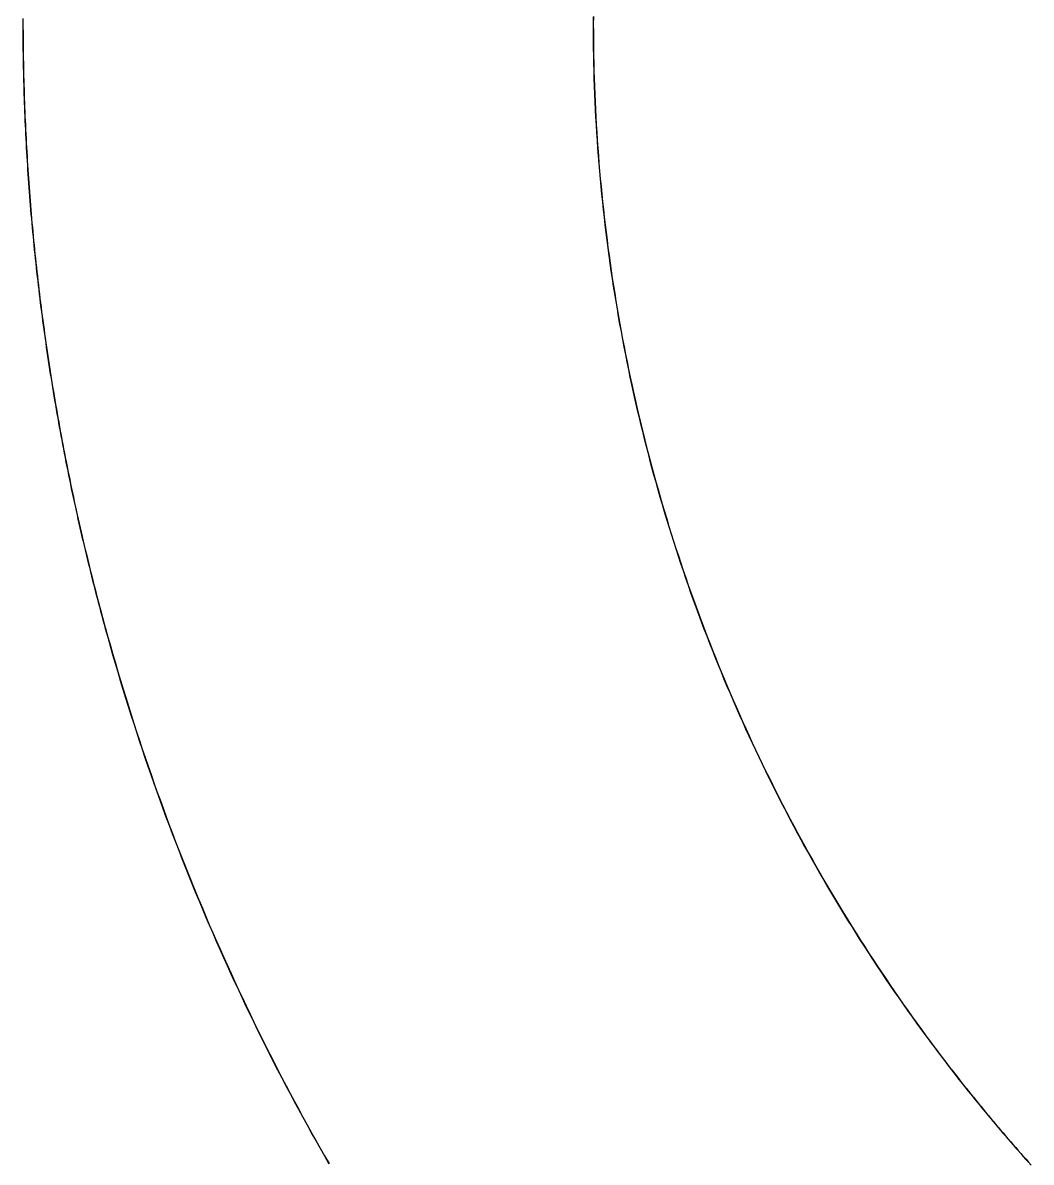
# Model space of a CAD drawing. Extents: x 141.9 to 179.5, y -126.9 to -94.3.
# Drawn here: x 169.048 to 171.348, y -102.072 to -99.472 of the extents above; entities that cross this region are included whole.
import ezdxf

# ---------------------------------------------------------------- set-up
doc = ezdxf.new("R2010")
doc.units = 0
doc.layers.add('BLACK', color=7, linetype='CONTINUOUS')

msp = doc.modelspace()

# ---------------------------------------------------------------- linework, layer by layer
at = {"layer": 'BLACK', "linetype": 'CONTINUOUS'}
for p, q in [((170.348641, -99.458027), (170.348599, -99.475702)), ((170.349087, -99.457906), (170.349044, -99.475581)), ((169.047552, -99.461824), (169.047546, -99.471986)), ((169.047546, -99.471986), (169.047561, -99.482146)), ((169.047561, -99.482146), (169.047596, -99.492309)), ((169.047993, -99.471864), (169.048008, -99.482024)), ((169.048008, -99.482024), (169.048043, -99.492186)), ((170.348599, -99.475702), (170.348636, -99.493373)), ((170.349044, -99.475581), (170.349082, -99.493252)), ((169.047596, -99.492309), (169.04765, -99.502469)), ((169.04765, -99.502469), (169.047725, -99.512632)), ((169.048043, -99.492186), (169.048097, -99.502347)), ((169.048097, -99.502347), (169.048172, -99.512509)), ((170.348636, -99.493373), (170.348754, -99.511039)), ((170.348754, -99.511039), (170.348951, -99.528701)), ((170.349082, -99.493252), (170.349199, -99.510918)), ((170.349199, -99.510918), (170.349397, -99.52858)), ((169.047725, -99.512632), (169.04782, -99.522792)), ((169.04782, -99.522792), (169.047935, -99.532955)), ((169.047935, -99.532955), (169.048069, -99.543115)), ((169.048172, -99.512509), (169.048267, -99.52267)), ((169.048267, -99.52267), (169.048382, -99.532832)), ((169.048382, -99.532832), (169.048516, -99.542992)), ((170.348951, -99.528701), (170.349228, -99.546358)), ((170.349397, -99.52858), (170.349674, -99.546237)), ((169.048069, -99.543115), (169.048224, -99.553277)), ((169.048224, -99.553277), (169.048399, -99.563437)), ((169.048399, -99.563437), (169.048594, -99.5736)), ((169.048516, -99.542992), (169.048671, -99.553155)), ((169.048671, -99.553155), (169.048846, -99.563315)), ((169.048846, -99.563315), (169.049041, -99.573478)), ((170.349228, -99.546358), (170.349585, -99.56401)), ((170.349674, -99.546237), (170.350031, -99.563889)), ((169.048594, -99.5736), (169.048809, -99.58376)), ((169.048809, -99.58376), (169.049043, -99.593922)), ((169.049041, -99.573478), (169.049256, -99.583637)), ((169.049256, -99.583637), (169.04949, -99.593799)), ((170.349585, -99.56401), (170.350022, -99.581658)), ((170.350022, -99.581658), (170.350539, -99.599299)), ((170.350031, -99.563889), (170.350468, -99.581536)), ((170.350468, -99.581536), (170.350985, -99.599178)), ((169.049043, -99.593922), (169.049298, -99.604081)), ((169.049298, -99.604081), (169.049573, -99.614243)), ((169.04949, -99.593799), (169.049745, -99.603959)), ((169.049573, -99.614243), (169.049868, -99.624402)), ((169.049745, -99.603959), (169.05002, -99.614121)), ((169.05002, -99.614121), (169.050315, -99.62428)), ((170.350539, -99.599299), (170.351136, -99.616935)), ((170.350985, -99.599178), (170.351581, -99.616814)), ((169.049868, -99.624402), (169.050183, -99.634563)), ((169.050183, -99.634563), (169.050518, -99.644722)), ((169.050315, -99.62428), (169.05063, -99.634441)), ((169.05063, -99.634441), (169.050965, -99.644599)), ((170.351136, -99.616935), (170.351812, -99.634565)), ((170.351581, -99.616814), (170.352258, -99.634444)), ((170.351812, -99.634565), (170.352568, -99.652189)), ((170.352258, -99.634444), (170.353014, -99.652068)), ((169.050518, -99.644722), (169.050873, -99.654882)), ((169.050873, -99.654882), (169.051247, -99.66504)), ((169.050965, -99.644599), (169.05132, -99.65476)), ((169.051247, -99.66504), (169.051642, -99.6752)), ((169.05132, -99.65476), (169.051694, -99.664917)), ((169.051694, -99.664917), (169.052089, -99.675077)), ((170.352568, -99.652189), (170.353404, -99.669806)), ((170.353014, -99.652068), (170.35385, -99.669685)), ((169.051642, -99.6752), (169.052057, -99.685356)), ((169.052057, -99.685356), (169.052492, -99.695515)), ((169.052089, -99.675077), (169.052504, -99.685234)), ((169.052504, -99.685234), (169.052939, -99.695393)), ((170.353404, -99.669806), (170.35432, -99.687417)), ((170.35385, -99.669685), (170.354766, -99.687296)), ((170.35432, -99.687417), (170.355315, -99.705021)), ((170.354766, -99.687296), (170.355761, -99.7049)), ((169.052492, -99.695515), (169.052947, -99.705671)), ((169.052939, -99.695393), (169.053394, -99.705549)), ((169.052947, -99.705671), (169.053422, -99.715829)), ((169.053394, -99.705549), (169.053869, -99.715707)), ((169.053422, -99.715829), (169.053917, -99.725984)), ((169.053869, -99.715707), (169.054364, -99.725862)), ((170.355315, -99.705021), (170.35639, -99.722618)), ((170.355761, -99.7049), (170.356836, -99.722497)), ((169.053917, -99.725984), (169.054432, -99.736141)), ((169.054364, -99.725862), (169.054879, -99.736019)), ((169.054432, -99.736141), (169.054967, -99.746295)), ((169.054879, -99.736019), (169.055414, -99.746172)), ((170.35639, -99.722618), (170.357545, -99.740208)), ((170.356836, -99.722497), (170.357991, -99.740087)), ((170.357545, -99.740208), (170.358779, -99.75779)), ((170.357991, -99.740087), (170.359225, -99.757669)), ((169.054967, -99.746295), (169.055522, -99.75645)), ((169.055414, -99.746172), (169.055969, -99.756328)), ((169.055522, -99.75645), (169.056097, -99.766603)), ((169.055969, -99.756328), (169.056544, -99.766481)), ((169.056097, -99.766603), (169.056692, -99.776757)), ((169.056544, -99.766481), (169.057139, -99.776635)), ((170.358779, -99.75779), (170.360093, -99.775364)), ((170.359225, -99.757669), (170.360539, -99.775243)), ((169.056692, -99.776757), (169.057307, -99.786908)), ((169.057139, -99.776635), (169.057754, -99.786786)), ((169.057307, -99.786908), (169.057942, -99.797061)), ((169.057754, -99.786786), (169.058389, -99.796939)), ((169.057942, -99.797061), (169.058596, -99.807211)), ((169.058389, -99.796939), (169.059043, -99.807089)), ((170.360093, -99.775364), (170.361487, -99.79293)), ((170.360539, -99.775243), (170.361932, -99.792809)), ((170.361487, -99.79293), (170.36296, -99.810488)), ((170.361932, -99.792809), (170.363405, -99.810367)), ((169.058596, -99.807211), (169.059271, -99.817362)), ((169.059043, -99.807089), (169.059718, -99.81724)), ((169.059271, -99.817362), (169.059966, -99.827511)), ((169.059718, -99.81724), (169.060413, -99.827388)), ((170.36296, -99.810488), (170.364512, -99.828037)), ((170.363405, -99.810367), (170.364958, -99.827916)), ((169.059966, -99.827511), (169.060681, -99.83766)), ((169.060413, -99.827388), (169.061128, -99.837538)), ((169.060681, -99.83766), (169.061416, -99.847807)), ((169.061128, -99.837538), (169.061863, -99.847684)), ((169.061416, -99.847807), (169.062171, -99.857955)), ((169.061863, -99.847684), (169.062618, -99.857832)), ((170.364512, -99.828037), (170.366144, -99.845577)), ((170.364958, -99.827916), (170.36659, -99.845456)), ((170.366144, -99.845577), (170.367856, -99.863108)), ((170.36659, -99.845456), (170.368301, -99.862987)), ((169.062171, -99.857955), (169.062946, -99.868099)), ((169.062618, -99.857832), (169.063393, -99.867977)), ((169.062946, -99.868099), (169.063741, -99.878246)), ((169.063393, -99.867977), (169.064188, -99.878123)), ((170.367856, -99.863108), (170.369647, -99.88063)), ((170.368301, -99.862987), (170.370092, -99.880509)), ((169.063741, -99.878246), (169.064556, -99.888388)), ((169.064188, -99.878123), (169.065003, -99.888266)), ((169.064556, -99.888388), (169.065391, -99.898533)), ((169.065003, -99.888266), (169.065838, -99.89841)), ((169.065391, -99.898533), (169.066246, -99.908673)), ((169.065838, -99.89841), (169.066693, -99.908551)), ((170.369647, -99.88063), (170.371517, -99.898142)), ((170.370092, -99.880509), (170.371963, -99.898021)), ((170.371517, -99.898142), (170.373467, -99.915645)), ((170.371963, -99.898021), (170.373912, -99.915523)), ((169.066246, -99.908673), (169.067121, -99.918816)), ((169.066693, -99.908551), (169.067568, -99.918693)), ((169.067121, -99.918816), (169.068016, -99.928954)), ((169.067568, -99.918693), (169.068463, -99.928832)), ((170.373467, -99.915645), (170.375496, -99.933137)), ((170.373912, -99.915523), (170.375941, -99.933015)), ((169.068016, -99.928954), (169.068931, -99.939094)), ((169.068463, -99.928832), (169.069378, -99.938972)), ((169.068931, -99.939094), (169.069866, -99.949231)), ((169.069378, -99.938972), (169.070313, -99.949108)), ((169.069866, -99.949231), (169.070821, -99.959369)), ((169.070313, -99.949108), (169.071268, -99.959246)), ((170.375496, -99.933137), (170.377604, -99.950618)), ((170.375941, -99.933015), (170.378049, -99.950497)), ((170.377604, -99.950618), (170.379791, -99.968089)), ((170.378049, -99.950497), (170.380237, -99.967968)), ((169.070821, -99.959369), (169.071796, -99.969503)), ((169.071268, -99.959246), (169.072243, -99.96938)), ((169.071796, -99.969503), (169.072791, -99.979638)), ((169.072243, -99.96938), (169.073238, -99.979516)), ((169.072791, -99.979638), (169.073805, -99.98977)), ((169.073238, -99.979516), (169.074252, -99.989647)), ((170.379791, -99.968089), (170.382058, -99.985549)), ((170.380237, -99.967968), (170.382504, -99.985428)), ((169.073805, -99.98977), (169.07484, -99.999903)), ((169.074252, -99.989647), (169.075287, -99.99978)), ((169.07484, -99.999903), (169.075895, -100.010032)), ((169.075287, -99.99978), (169.076342, -100.00991)), ((170.382058, -99.985549), (170.384404, -100.002998)), ((170.382504, -99.985428), (170.384849, -100.002876)), ((170.384404, -100.002998), (170.386829, -100.020435)), ((170.384849, -100.002876), (170.387274, -100.020314)), ((169.075895, -100.010032), (169.07697, -100.020163)), ((169.076342, -100.00991), (169.077417, -100.02004)), ((169.07697, -100.020163), (169.078065, -100.030289)), ((169.077417, -100.02004), (169.078512, -100.030167)), ((169.078065, -100.030289), (169.07918, -100.040417)), ((169.078512, -100.030167), (169.079627, -100.040295)), ((170.386829, -100.020435), (170.389333, -100.037861)), ((170.387274, -100.020314), (170.389778, -100.037739)), ((169.07918, -100.040417), (169.080314, -100.050541)), ((169.079627, -100.040295), (169.080761, -100.050419)), ((169.080314, -100.050541), (169.081469, -100.060666)), ((169.080761, -100.050419), (169.081916, -100.060544)), ((170.389333, -100.037861), (170.391916, -100.055274)), ((170.389778, -100.037739), (170.392362, -100.055152)), ((170.391916, -100.055274), (170.394578, -100.072675)), ((170.392362, -100.055152), (170.395024, -100.072554)), ((169.081469, -100.060666), (169.082644, -100.070787)), ((169.081916, -100.060544), (169.083091, -100.070665)), ((169.082644, -100.070787), (169.083839, -100.080909)), ((169.083091, -100.070665), (169.084286, -100.080787)), ((169.083839, -100.080909), (169.085053, -100.091028)), ((169.084286, -100.080787), (169.0855, -100.090905)), ((170.394578, -100.072675), (170.397319, -100.090064)), ((170.395024, -100.072554), (170.397765, -100.089942)), ((169.085053, -100.091028), (169.086288, -100.101147)), ((169.0855, -100.090905), (169.086735, -100.101024)), ((169.086288, -100.101147), (169.087542, -100.111262)), ((169.086735, -100.101024), (169.087989, -100.11114)), ((170.397319, -100.090064), (170.400139, -100.107439)), ((170.397765, -100.089942), (170.400585, -100.107318)), ((170.400139, -100.107439), (170.403038, -100.124802)), ((170.400585, -100.107318), (170.403484, -100.12468)), ((169.087542, -100.111262), (169.088817, -100.121378)), ((169.087989, -100.11114), (169.089264, -100.121256)), ((169.088817, -100.121378), (169.090112, -100.13149)), ((169.089264, -100.121256), (169.090559, -100.131368)), ((169.090112, -100.13149), (169.091426, -100.141603)), ((169.090559, -100.131368), (169.091873, -100.141481)), ((170.403038, -100.124802), (170.406016, -100.142151)), ((170.403484, -100.12468), (170.406461, -100.142029)), ((169.091426, -100.141603), (169.092761, -100.151712)), ((169.091873, -100.141481), (169.093208, -100.15159)), ((169.092761, -100.151712), (169.094115, -100.161822)), ((169.093208, -100.15159), (169.094562, -100.1617)), ((169.094115, -100.161822), (169.09549, -100.171928)), ((169.094562, -100.1617), (169.095937, -100.171805)), ((170.406016, -100.142151), (170.409072, -100.159486)), ((170.406461, -100.142029), (170.409518, -100.159364)), ((170.409072, -100.159486), (170.412207, -100.176807)), ((170.409518, -100.159364), (170.412653, -100.176685)), ((169.09549, -100.171928), (169.096884, -100.182034)), ((169.095937, -100.171805), (169.097331, -100.181912)), ((169.096884, -100.182034), (169.098299, -100.192136)), ((169.097331, -100.181912), (169.098746, -100.192014)), ((170.412207, -100.176807), (170.415421, -100.194114)), ((170.412653, -100.176685), (170.415867, -100.193992)), ((169.098299, -100.192136), (169.099733, -100.202239)), ((169.098746, -100.192014), (169.10018, -100.202117)), ((169.099733, -100.202239), (169.101187, -100.212338)), ((169.10018, -100.202117), (169.101634, -100.212216)), ((169.101187, -100.212338), (169.102662, -100.222438)), ((169.101634, -100.212216), (169.103109, -100.222315)), ((170.415421, -100.194114), (170.418714, -100.211406)), ((170.415867, -100.193992), (170.419159, -100.211285)), ((170.418714, -100.211406), (170.422085, -100.228684)), ((170.419159, -100.211285), (170.42253, -100.228562)), ((169.102662, -100.222438), (169.104156, -100.232533)), ((169.103109, -100.222315), (169.104603, -100.232411)), ((169.104156, -100.232533), (169.10567, -100.242629)), ((169.104603, -100.232411), (169.106117, -100.242506)), ((170.422085, -100.228684), (170.425534, -100.245946)), ((170.42253, -100.228562), (170.42598, -100.245824)), ((169.10567, -100.242629), (169.107204, -100.25272)), ((169.106117, -100.242506), (169.107651, -100.252598)), ((169.107204, -100.25272), (169.108758, -100.262813)), ((169.107651, -100.252598), (169.109205, -100.26269)), ((169.108758, -100.262813), (169.110332, -100.2729)), ((169.109205, -100.26269), (169.110779, -100.272778)), ((170.425534, -100.245946), (170.429062, -100.263193)), ((170.42598, -100.245824), (170.429508, -100.263071)), ((170.429062, -100.263193), (170.432669, -100.280424)), ((170.429508, -100.263071), (170.433114, -100.280302)), ((169.110332, -100.2729), (169.111927, -100.282989)), ((169.110779, -100.272778), (169.112374, -100.282866)), ((169.111927, -100.282989), (169.11354, -100.293073)), ((169.112374, -100.282866), (169.113987, -100.29295)), ((170.432669, -100.280424), (170.436353, -100.297639)), ((170.433114, -100.280302), (170.436799, -100.297517)), ((169.11354, -100.293073), (169.115174, -100.303157)), ((169.113987, -100.29295), (169.115621, -100.303035)), ((169.115174, -100.303157), (169.116828, -100.313237)), ((169.115621, -100.303035), (169.117275, -100.313115)), ((169.116828, -100.313237), (169.118502, -100.323318)), ((169.117275, -100.313115), (169.118949, -100.323195)), ((170.436353, -100.297639), (170.440116, -100.314837)), ((170.436799, -100.297517), (170.440562, -100.314715)), ((170.440116, -100.314837), (170.443958, -100.332019)), ((170.440562, -100.314715), (170.444403, -100.331897)), ((169.118502, -100.323318), (169.120196, -100.333394)), ((169.118949, -100.323195), (169.120643, -100.333271)), ((169.120196, -100.333394), (169.12191, -100.34347)), ((169.120643, -100.333271), (169.122357, -100.343348)), ((169.12191, -100.34347), (169.123643, -100.353542)), ((169.122357, -100.343348), (169.12409, -100.353419)), ((170.443958, -100.332019), (170.447877, -100.349184)), ((170.444403, -100.331897), (170.448322, -100.349062)), ((169.123643, -100.353542), (169.125397, -100.363614)), ((169.12409, -100.353419), (169.125844, -100.363492)), ((169.125397, -100.363614), (169.12717, -100.373682)), ((169.125844, -100.363492), (169.127617, -100.373559)), ((170.447877, -100.349184), (170.451874, -100.366331)), ((170.448322, -100.349062), (170.45232, -100.366209)), ((170.451874, -100.366331), (170.45595, -100.383461)), ((170.45232, -100.366209), (170.456395, -100.383339)), ((169.12717, -100.373682), (169.128964, -100.38375)), ((169.127617, -100.373559), (169.129411, -100.383627)), ((169.128964, -100.38375), (169.130777, -100.393813)), ((169.129411, -100.383627), (169.131224, -100.393691)), ((169.130777, -100.393813), (169.132611, -100.403877)), ((169.131224, -100.393691), (169.133058, -100.403754)), ((170.45595, -100.383461), (170.460103, -100.400574)), ((170.456395, -100.383339), (170.460549, -100.400452)), ((169.132611, -100.403877), (169.134464, -100.413936)), ((169.133058, -100.403754), (169.134911, -100.413813)), ((169.134464, -100.413936), (169.136337, -100.423995)), ((169.134911, -100.413813), (169.136785, -100.423873)), ((170.460103, -100.400574), (170.464334, -100.417668)), ((170.460549, -100.400452), (170.46478, -100.417546)), ((170.464334, -100.417668), (170.468643, -100.434743)), ((170.46478, -100.417546), (170.469089, -100.434621)), ((169.136337, -100.423995), (169.13823, -100.43405)), ((169.136785, -100.423873), (169.138677, -100.433927)), ((169.13823, -100.43405), (169.140144, -100.444104)), ((169.138677, -100.433927), (169.140591, -100.443982)), ((169.140144, -100.444104), (169.142077, -100.454154)), ((169.140591, -100.443982), (169.142524, -100.454032)), ((170.468643, -100.434743), (170.47303, -100.4518)), ((170.469089, -100.434621), (170.473476, -100.451678)), ((169.142077, -100.454154), (169.14403, -100.464204)), ((169.142524, -100.454032), (169.144477, -100.464082)), ((169.14403, -100.464204), (169.146003, -100.47425)), ((169.144477, -100.464082), (169.14645, -100.474127)), ((170.47303, -100.4518), (170.477495, -100.468837)), ((170.473476, -100.451678), (170.47794, -100.468715)), ((170.477495, -100.468837), (170.482037, -100.485855)), ((170.47794, -100.468715), (170.482482, -100.485733)), ((169.146003, -100.47425), (169.147996, -100.484295)), ((169.14645, -100.474127), (169.148443, -100.484172)), ((169.147996, -100.484295), (169.150008, -100.494336)), ((169.148443, -100.484172), (169.150455, -100.494213)), ((169.150008, -100.494336), (169.152041, -100.504376)), ((169.150455, -100.494213), (169.152488, -100.504254)), ((170.482037, -100.485855), (170.486656, -100.502854)), ((170.482482, -100.485733), (170.487102, -100.502731)), ((169.152041, -100.504376), (169.154094, -100.514412)), ((169.152488, -100.504254), (169.154541, -100.514289)), ((169.154094, -100.514412), (169.156166, -100.524448)), ((169.154541, -100.514289), (169.156613, -100.524325)), ((169.156166, -100.524448), (169.158259, -100.534479)), ((169.156613, -100.524325), (169.158706, -100.534356)), ((170.486656, -100.502854), (170.491353, -100.519832)), ((170.487102, -100.502731), (170.491798, -100.51971)), ((170.491353, -100.519832), (170.496127, -100.53679)), ((170.491798, -100.51971), (170.496573, -100.536668)), ((169.158259, -100.534479), (169.160371, -100.544509)), ((169.158706, -100.534356), (169.160818, -100.544387)), ((169.160371, -100.544509), (169.162503, -100.554535)), ((169.160818, -100.544387), (169.162951, -100.554413)), ((170.496127, -100.53679), (170.500979, -100.553727)), ((170.496573, -100.536668), (170.501424, -100.553605)), ((169.162503, -100.554535), (169.164656, -100.564561)), ((169.162951, -100.554413), (169.165103, -100.564438)), ((169.164656, -100.564561), (169.166828, -100.574582)), ((169.165103, -100.564438), (169.167275, -100.574459)), ((169.166828, -100.574582), (169.16902, -100.584602)), ((169.167275, -100.574459), (169.169467, -100.58448)), ((170.500979, -100.553727), (170.505907, -100.570643)), ((170.501424, -100.553605), (170.506353, -100.570521)), ((170.505907, -100.570643), (170.510913, -100.587538)), ((170.506353, -100.570521), (170.511358, -100.587416)), ((169.16902, -100.584602), (169.171232, -100.594618)), ((169.169467, -100.58448), (169.171679, -100.594495)), ((169.171232, -100.594618), (169.173464, -100.604634)), ((169.171679, -100.594495), (169.173911, -100.604511)), ((170.510913, -100.587538), (170.515996, -100.604411)), ((170.511358, -100.587416), (170.516441, -100.604289)), ((169.173464, -100.604634), (169.175716, -100.614644)), ((169.173911, -100.604511), (169.176163, -100.614521)), ((169.175716, -100.614644), (169.177988, -100.624654)), ((169.176163, -100.614521), (169.178435, -100.624532)), ((169.177988, -100.624654), (169.180279, -100.634659)), ((169.178435, -100.624532), (169.180726, -100.634537)), ((170.515996, -100.604411), (170.521155, -100.621262)), ((170.516441, -100.604289), (170.521601, -100.62114)), ((170.521155, -100.621262), (170.526392, -100.638091)), ((170.521601, -100.62114), (170.526837, -100.637969)), ((169.180279, -100.634659), (169.182591, -100.644664)), ((169.180726, -100.634537), (169.183038, -100.644541)), ((169.182591, -100.644664), (169.184922, -100.654664)), ((169.183038, -100.644541), (169.18537, -100.654541)), ((169.184922, -100.654664), (169.187274, -100.664663)), ((169.18537, -100.654541), (169.187721, -100.66454)), ((170.526392, -100.638091), (170.531705, -100.654898)), ((170.526837, -100.637969), (170.53215, -100.654776)), ((170.531705, -100.654898), (170.537095, -100.671681)), ((170.53215, -100.654776), (170.53754, -100.671559)), ((169.187274, -100.664663), (169.189645, -100.674657)), ((169.187721, -100.66454), (169.190092, -100.674535)), ((169.189645, -100.674657), (169.192037, -100.684651)), ((169.190092, -100.674535), (169.192484, -100.684529)), ((170.537095, -100.671681), (170.542561, -100.688441)), ((170.53754, -100.671559), (170.543006, -100.688319)), ((169.192037, -100.684651), (169.194448, -100.69464)), ((169.192484, -100.684529), (169.194895, -100.694517)), ((169.194448, -100.69464), (169.196879, -100.704628)), ((169.194895, -100.694517), (169.197326, -100.704505)), ((169.196879, -100.704628), (169.19933, -100.714611)), ((169.197326, -100.704505), (169.199777, -100.714489)), ((170.542561, -100.688441), (170.548104, -100.705178)), ((170.543006, -100.688319), (170.548549, -100.705055)), ((170.548104, -100.705178), (170.553723, -100.72189)), ((170.548549, -100.705055), (170.554168, -100.721768)), ((169.19933, -100.714611), (169.201801, -100.724594)), ((169.199777, -100.714489), (169.202248, -100.724471)), ((169.201801, -100.724594), (169.204291, -100.734571)), ((169.202248, -100.724471), (169.204738, -100.734448)), ((170.553723, -100.72189), (170.559418, -100.738578)), ((170.554168, -100.721768), (170.559863, -100.738456)), ((169.204291, -100.734571), (169.206802, -100.744548)), ((169.204738, -100.734448), (169.207249, -100.744425)), ((169.206802, -100.744548), (169.209333, -100.754519)), ((169.207249, -100.744425), (169.20978, -100.754397)), ((169.209333, -100.754519), (169.211883, -100.76449)), ((169.20978, -100.754397), (169.21233, -100.764368)), ((170.559418, -100.738578), (170.565189, -100.755242)), ((170.559863, -100.738456), (170.565635, -100.75512)), ((170.565189, -100.755242), (170.571037, -100.771881)), ((170.565635, -100.75512), (170.571482, -100.771759)), ((169.211883, -100.76449), (169.214454, -100.774456)), ((169.21233, -100.764368), (169.214901, -100.774333)), ((169.214454, -100.774456), (169.217044, -100.784421)), ((169.214901, -100.774333), (169.217491, -100.784298)), ((169.217044, -100.784421), (169.219654, -100.794381)), ((169.217491, -100.784298), (169.220101, -100.794258)), ((170.571037, -100.771881), (170.57696, -100.788495)), ((170.571482, -100.771759), (170.577405, -100.788372)), ((169.219654, -100.794381), (169.222284, -100.80434)), ((169.220101, -100.794258), (169.222731, -100.804217)), ((169.222284, -100.80434), (169.224934, -100.814293)), ((169.222731, -100.804217), (169.225381, -100.814171)), ((170.57696, -100.788495), (170.582959, -100.805082)), ((170.577405, -100.788372), (170.583404, -100.80496)), ((170.582959, -100.805082), (170.589034, -100.821645)), ((170.583404, -100.80496), (170.589479, -100.821522)), ((169.224934, -100.814293), (169.227604, -100.824246)), ((169.225381, -100.814171), (169.228051, -100.824124)), ((169.227604, -100.824246), (169.230294, -100.834194)), ((169.228051, -100.824124), (169.230741, -100.834071)), ((169.230294, -100.834194), (169.233004, -100.844141)), ((169.230741, -100.834071), (169.233451, -100.844018)), ((170.589034, -100.821645), (170.595184, -100.83818)), ((170.589479, -100.821522), (170.595629, -100.838058)), ((169.233004, -100.844141), (169.235744, -100.854122)), ((169.233451, -100.844018), (169.236191, -100.853999)), ((169.235744, -100.854122), (169.241258, -100.87398)), ((169.236191, -100.853999), (169.241705, -100.873857)), ((170.595184, -100.83818), (170.60141, -100.854689)), ((170.595629, -100.838058), (170.601855, -100.854567)), ((170.60141, -100.854689), (170.607711, -100.871172)), ((170.601855, -100.854567), (170.608156, -100.871049)), ((169.241258, -100.87398), (169.246847, -100.893807)), ((169.241705, -100.873857), (169.247294, -100.893684)), ((170.607711, -100.871172), (170.614087, -100.887627)), ((170.608156, -100.871049), (170.614532, -100.887504)), ((170.614087, -100.887627), (170.620538, -100.904054)), ((170.614532, -100.887504), (170.620983, -100.903932)), ((169.246847, -100.893807), (169.25251, -100.913605)), ((169.247294, -100.893684), (169.252957, -100.913482)), ((169.25251, -100.913605), (169.258247, -100.933371)), ((169.252957, -100.913482), (169.258694, -100.933248)), ((170.620538, -100.904054), (170.627064, -100.920454)), ((170.620983, -100.903932), (170.62751, -100.920331)), ((169.258247, -100.933371), (169.264059, -100.953108)), ((169.258694, -100.933248), (169.264506, -100.952985)), ((170.627064, -100.920454), (170.633665, -100.936825)), ((170.62751, -100.920331), (170.634111, -100.936702)), ((170.633665, -100.936825), (170.640341, -100.953167)), ((170.634111, -100.936702), (170.640786, -100.953045)), ((169.264059, -100.953108), (169.269945, -100.972813)), ((169.264506, -100.952985), (169.270392, -100.97269)), ((170.640341, -100.953167), (170.647091, -100.969481)), ((170.640786, -100.953045), (170.647537, -100.969359)), ((169.269945, -100.972813), (169.275906, -100.992488)), ((169.270392, -100.97269), (169.276353, -100.992365)), ((169.275906, -100.992488), (169.281941, -101.012131)), ((169.276353, -100.992365), (169.282388, -101.012008)), ((170.647091, -100.969481), (170.653916, -100.985765)), ((170.647537, -100.969359), (170.654361, -100.985643)), ((170.653916, -100.985765), (170.660815, -101.00202)), ((170.654361, -100.985643), (170.661261, -101.001898)), ((169.281941, -101.012131), (169.288049, -101.031744)), ((169.282388, -101.012008), (169.288496, -101.031621)), ((170.660815, -101.00202), (170.667788, -101.018245)), ((170.661261, -101.001898), (170.668234, -101.018122)), ((170.667788, -101.018245), (170.674836, -101.034439)), ((170.668234, -101.018122), (170.675281, -101.034317)), ((169.288049, -101.031744), (169.294232, -101.051325)), ((169.288496, -101.031621), (169.294679, -101.051202)), ((170.674836, -101.034439), (170.681957, -101.050603)), ((170.675281, -101.034317), (170.682402, -101.05048)), ((169.294232, -101.051325), (169.300488, -101.070875)), ((169.294679, -101.051202), (169.300936, -101.070752)), ((169.300488, -101.070875), (169.306819, -101.090393)), ((169.300936, -101.070752), (169.307266, -101.090271)), ((170.681957, -101.050603), (170.689152, -101.066735)), ((170.682402, -101.05048), (170.689597, -101.066613)), ((170.689152, -101.066735), (170.69642, -101.082837)), ((170.689597, -101.066613), (170.696865, -101.082714)), ((169.306819, -101.090393), (169.313223, -101.10988)), ((169.307266, -101.090271), (169.31367, -101.109757)), ((170.69642, -101.082837), (170.703762, -101.098906)), ((170.696865, -101.082714), (170.704207, -101.098784)), ((169.313223, -101.10988), (169.319701, -101.129335)), ((169.31367, -101.109757), (169.320148, -101.129212)), ((170.703762, -101.098906), (170.711177, -101.114944)), ((170.704207, -101.098784), (170.711622, -101.114821)), ((170.711177, -101.114944), (170.718665, -101.130949)), ((170.711622, -101.114821), (170.719111, -101.130827)), ((169.319701, -101.129335), (169.326253, -101.148758)), ((169.320148, -101.129212), (169.3267, -101.148635)), ((169.326253, -101.148758), (169.332878, -101.168148)), ((169.3267, -101.148635), (169.333325, -101.168026)), ((170.718665, -101.130949), (170.726227, -101.146921)), ((170.719111, -101.130827), (170.726672, -101.146799)), ((170.726227, -101.146921), (170.733861, -101.162861)), ((170.726672, -101.146799), (170.734306, -101.162738)), ((169.332878, -101.168148), (169.339576, -101.187507)), ((169.333325, -101.168026), (169.340023, -101.187384)), ((170.733861, -101.162861), (170.741567, -101.178767)), ((170.734306, -101.162738), (170.742013, -101.178644)), ((169.339576, -101.187507), (169.346348, -101.206833)), ((169.340023, -101.187384), (169.346795, -101.20671)), ((170.741567, -101.178767), (170.749347, -101.194639)), ((170.742013, -101.178644), (170.749792, -101.194516)), ((170.749347, -101.194639), (170.757198, -101.210477)), ((170.749792, -101.194516), (170.757644, -101.210354)), ((169.346348, -101.206833), (169.353193, -101.226126)), ((169.346795, -101.20671), (169.35364, -101.226003)), ((169.353193, -101.226126), (169.360112, -101.245387)), ((169.35364, -101.226003), (169.360559, -101.245264)), ((170.757198, -101.210477), (170.765122, -101.22628)), ((170.757644, -101.210354), (170.765568, -101.226158)), ((170.765122, -101.22628), (170.773118, -101.242049)), ((170.765568, -101.226158), (170.773563, -101.241927)), ((169.360112, -101.245387), (169.367103, -101.264615)), ((169.360559, -101.245264), (169.36755, -101.264492)), ((170.773118, -101.242049), (170.781186, -101.257783)), ((170.773563, -101.241927), (170.781631, -101.25766)), ((169.367103, -101.264615), (169.374168, -101.28381)), ((169.36755, -101.264492), (169.374615, -101.283687)), ((170.781186, -101.257783), (170.789325, -101.273481)), ((170.781631, -101.25766), (170.789771, -101.273358)), ((170.789325, -101.273481), (170.797536, -101.289143)), ((170.789771, -101.273358), (170.797981, -101.289021)), ((169.374168, -101.28381), (169.381305, -101.302971)), ((169.374615, -101.283687), (169.381752, -101.302848)), ((169.381305, -101.302971), (169.388516, -101.3221)), ((169.381752, -101.302848), (169.388963, -101.321977)), ((170.797536, -101.289143), (170.805818, -101.304769)), ((170.797981, -101.289021), (170.806264, -101.304647)), ((170.805818, -101.304769), (170.814172, -101.320359)), ((170.806264, -101.304647), (170.814617, -101.320236)), ((169.388516, -101.3221), (169.395799, -101.341194)), ((169.388963, -101.321977), (169.396246, -101.341071)), ((170.814172, -101.320359), (170.822596, -101.335911)), ((170.814617, -101.320236), (170.823041, -101.335789)), ((169.395799, -101.341194), (169.403155, -101.360256)), ((169.396246, -101.341071), (169.403602, -101.360133)), ((170.822596, -101.335911), (170.831091, -101.351427)), ((170.823041, -101.335789), (170.831537, -101.351304)), ((170.831091, -101.351427), (170.839657, -101.366904)), ((170.831537, -101.351304), (170.840102, -101.366782)), ((169.403155, -101.360256), (169.410584, -101.379283)), ((169.403602, -101.360133), (169.411031, -101.37916)), ((169.410584, -101.379283), (169.418085, -101.398276)), ((169.411031, -101.37916), (169.418532, -101.398153)), ((170.839657, -101.366904), (170.848293, -101.382344)), ((170.840102, -101.366782), (170.848739, -101.382222)), ((170.848293, -101.382344), (170.857, -101.397746)), ((170.848739, -101.382222), (170.857445, -101.397624)), ((169.418085, -101.398276), (169.425659, -101.417236)), ((169.418532, -101.398153), (169.426106, -101.417113)), ((170.857, -101.397746), (170.865777, -101.413109)), ((170.857445, -101.397624), (170.866222, -101.412987)), ((169.425659, -101.417236), (169.433305, -101.436161)), ((169.426106, -101.417113), (169.433752, -101.436038)), ((170.865777, -101.413109), (170.874623, -101.428433)), ((170.866222, -101.412987), (170.875068, -101.428311)), ((170.874623, -101.428433), (170.883539, -101.443718)), ((170.875068, -101.428311), (170.883984, -101.443596)), ((169.433305, -101.436161), (169.441024, -101.455051)), ((169.433752, -101.436038), (169.441471, -101.454928)), ((169.441024, -101.455051), (169.448814, -101.473907)), ((169.441471, -101.454928), (169.449261, -101.473784)), ((170.883539, -101.443718), (170.892525, -101.458963)), ((170.883984, -101.443596), (170.89297, -101.458841)), ((170.892525, -101.458963), (170.901579, -101.474168)), ((170.89297, -101.458841), (170.902025, -101.474046)), ((169.448814, -101.473907), (169.456677, -101.492728)), ((169.449261, -101.473784), (169.457124, -101.492605)), ((170.901579, -101.474168), (170.910703, -101.489333)), ((170.902025, -101.474046), (170.911149, -101.489211)), ((169.456677, -101.492728), (169.464612, -101.511514)), ((169.457124, -101.492605), (169.465059, -101.511391)), ((169.464612, -101.511514), (169.472619, -101.530265)), ((169.465059, -101.511391), (169.473066, -101.530143)), ((170.910703, -101.489333), (170.919896, -101.504457)), ((170.911149, -101.489211), (170.920341, -101.504335)), ((170.919896, -101.504457), (170.929158, -101.51954)), ((170.920341, -101.504335), (170.929603, -101.519418)), ((169.472619, -101.530265), (169.480698, -101.548981)), ((169.473066, -101.530143), (169.481145, -101.548858)), ((170.929158, -101.51954), (170.938488, -101.534582)), ((170.929603, -101.519418), (170.938933, -101.53446)), ((170.938488, -101.534582), (170.947886, -101.549582)), ((170.938933, -101.53446), (170.948331, -101.54946)), ((169.480698, -101.548981), (169.488848, -101.567662)), ((169.481145, -101.548858), (169.489295, -101.567539)), ((170.947886, -101.549582), (170.957352, -101.56454)), ((170.948331, -101.54946), (170.957797, -101.564418)), ((170.957352, -101.56454), (170.966886, -101.579456)), ((170.957797, -101.564418), (170.967332, -101.579333)), ((169.488848, -101.567662), (169.49707, -101.586306)), ((169.489295, -101.567539), (169.497518, -101.586184)), ((169.49707, -101.586306), (169.505364, -101.604915)), ((169.497518, -101.586184), (169.505811, -101.604793)), ((170.966886, -101.579456), (170.976488, -101.594329)), ((170.967332, -101.579333), (170.976933, -101.594206)), ((169.505364, -101.604915), (169.51373, -101.623488)), ((169.505811, -101.604793), (169.514177, -101.623366)), ((170.976488, -101.594329), (170.986157, -101.609159)), ((170.976933, -101.594206), (170.986603, -101.609036)), ((170.986157, -101.609159), (170.995894, -101.623945)), ((170.986603, -101.609036), (170.996339, -101.623823)), ((169.51373, -101.623488), (169.522166, -101.642025)), ((169.514177, -101.623366), (169.522613, -101.641903)), ((169.522166, -101.642025), (169.530674, -101.660526)), ((169.522613, -101.641903), (169.531122, -101.660403)), ((170.995894, -101.623945), (171.005697, -101.638688)), ((170.996339, -101.623823), (171.006143, -101.638566)), ((171.005697, -101.638688), (171.015567, -101.653387)), ((171.006143, -101.638566), (171.016013, -101.653264)), ((169.530674, -101.660526), (169.539254, -101.67899)), ((169.531122, -101.660403), (169.539701, -101.678867)), ((171.015567, -101.653387), (171.025504, -101.668041)), ((171.016013, -101.653264), (171.025949, -101.667919)), ((171.025504, -101.668041), (171.035507, -101.682651)), ((171.025949, -101.667919), (171.035953, -101.682528)), ((169.539254, -101.67899), (169.547904, -101.697418)), ((169.539701, -101.678867), (169.548351, -101.697295)), ((171.035507, -101.682651), (171.045576, -101.697215)), ((171.035953, -101.682528), (171.046022, -101.697093)), ((169.547904, -101.697418), (169.556626, -101.715808)), ((169.548351, -101.697295), (169.557073, -101.715685)), ((169.556626, -101.715808), (169.565418, -101.734162)), ((169.557073, -101.715685), (169.565865, -101.734039)), ((171.045576, -101.697215), (171.055711, -101.711734)), ((171.046022, -101.697093), (171.056157, -101.711612)), ((171.055711, -101.711734), (171.065912, -101.726208)), ((171.056157, -101.711612), (171.066357, -101.726085)), ((169.565418, -101.734162), (169.574281, -101.752478)), ((169.565865, -101.734039), (169.574728, -101.752356)), ((171.065912, -101.726208), (171.076178, -101.740635)), ((171.066357, -101.726085), (171.076623, -101.740513)), ((171.076178, -101.740635), (171.086509, -101.755016)), ((171.076623, -101.740513), (171.086955, -101.754894)), ((169.574281, -101.752478), (169.583215, -101.770758)), ((169.574728, -101.752356), (169.583663, -101.770635)), ((169.583215, -101.770758), (169.59222, -101.788999)), ((169.583663, -101.770635), (169.592667, -101.788876)), ((171.086509, -101.755016), (171.096906, -101.76935)), ((171.086955, -101.754894), (171.097351, -101.769228)), ((171.096906, -101.76935), (171.107367, -101.783638)), ((171.097351, -101.769228), (171.107812, -101.783515)), ((169.59222, -101.788999), (169.601295, -101.807203)), ((169.592667, -101.788876), (169.601742, -101.80708)), ((171.107367, -101.783638), (171.112621, -101.790764)), ((171.107812, -101.783515), (171.113067, -101.790641)), ((171.112621, -101.790764), (171.117892, -101.797878)), ((171.113067, -101.790641), (171.118337, -101.797755)), ((171.117892, -101.797878), (171.123179, -101.80498)), ((171.118337, -101.797755), (171.123624, -101.804857)), ((169.601295, -101.807203), (169.610441, -101.825369)), ((169.601742, -101.80708), (169.610888, -101.825246)), ((169.610441, -101.825369), (169.619657, -101.843497)), ((169.610888, -101.825246), (169.620104, -101.843374)), ((171.123179, -101.80498), (171.128482, -101.81207)), ((171.123624, -101.804857), (171.128927, -101.811948)), ((171.128482, -101.81207), (171.1338, -101.819148)), ((171.128927, -101.811948), (171.134246, -101.819026)), ((171.1338, -101.819148), (171.139135, -101.826214)), ((171.134246, -101.819026), (171.139581, -101.826092)), ((169.619657, -101.843497), (169.628943, -101.861587)), ((169.620104, -101.843374), (169.62939, -101.861464)), ((171.139135, -101.826214), (171.144486, -101.833268)), ((171.139581, -101.826092), (171.144931, -101.833146)), ((171.144486, -101.833268), (171.149853, -101.84031)), ((171.144931, -101.833146), (171.150298, -101.840188)), ((171.149853, -101.84031), (171.155235, -101.84734)), ((171.150298, -101.840188), (171.15568, -101.847217)), ((171.155235, -101.84734), (171.160634, -101.854357)), ((171.15568, -101.847217), (171.161079, -101.854235)), ((169.628943, -101.861587), (169.6383, -101.879638)), ((169.62939, -101.861464), (169.638747, -101.879515)), ((171.160634, -101.854357), (171.166048, -101.861362)), ((171.161079, -101.854235), (171.166493, -101.86124)), ((171.166048, -101.861362), (171.171478, -101.868356)), ((171.166493, -101.86124), (171.171923, -101.868233)), ((171.171478, -101.868356), (171.176923, -101.875336)), ((171.171923, -101.868233), (171.177369, -101.875214)), ((171.176923, -101.875336), (171.182385, -101.882305)), ((171.177369, -101.875214), (171.18283, -101.882182)), ((169.6383, -101.879638), (169.647726, -101.89765)), ((169.638747, -101.879515), (169.648173, -101.897527)), ((169.647726, -101.89765), (169.657222, -101.915624)), ((169.648173, -101.897527), (169.657669, -101.915501)), ((171.182385, -101.882305), (171.187862, -101.88926)), ((171.18283, -101.882182), (171.188307, -101.889138)), ((171.187862, -101.88926), (171.193355, -101.896204)), ((171.188307, -101.889138), (171.1938, -101.896082)), ((171.193355, -101.896204), (171.198863, -101.903135)), ((171.1938, -101.896082), (171.199309, -101.903013)), ((171.198863, -101.903135), (171.204387, -101.910053)), ((171.199309, -101.903013), (171.204833, -101.909931)), ((169.657222, -101.915624), (169.666788, -101.933559)), ((169.657669, -101.915501), (169.667236, -101.933436)), ((171.204387, -101.910053), (171.209927, -101.916959)), ((171.204833, -101.909931), (171.210372, -101.916837)), ((171.209927, -101.916959), (171.215482, -101.923853)), ((171.210372, -101.916837), (171.215927, -101.92373)), ((171.215482, -101.923853), (171.221053, -101.930733)), ((171.215927, -101.92373), (171.221498, -101.930611)), ((169.666788, -101.933559), (169.676424, -101.951454)), ((169.667236, -101.933436), (169.676871, -101.951331)), ((169.676424, -101.951454), (169.68613, -101.96931)), ((169.676871, -101.951331), (169.686577, -101.969187)), ((171.221053, -101.930733), (171.226639, -101.937601)), ((171.221498, -101.930611), (171.227084, -101.937479)), ((171.226639, -101.937601), (171.23224, -101.944457)), ((171.227084, -101.937479), (171.232686, -101.944334)), ((171.23224, -101.944457), (171.237857, -101.951299)), ((171.232686, -101.944334), (171.238303, -101.951177)), ((171.237857, -101.951299), (171.24349, -101.958129)), ((171.238303, -101.951177), (171.243935, -101.958007)), ((169.68613, -101.96931), (169.695905, -101.987126)), ((169.686577, -101.969187), (169.696352, -101.987004)), ((171.24349, -101.958129), (171.249138, -101.964946)), ((171.243935, -101.958007), (171.249583, -101.964824)), ((171.249138, -101.964946), (171.2548, -101.97175)), ((171.249583, -101.964824), (171.255246, -101.971628)), ((171.2548, -101.97175), (171.260479, -101.978541)), ((171.255246, -101.971628), (171.260924, -101.978419)), ((171.260479, -101.978541), (171.266172, -101.985319)), ((171.260924, -101.978419), (171.266618, -101.985197)), ((169.695905, -101.987126), (169.705749, -102.004903)), ((169.696352, -101.987004), (169.706196, -102.00478)), ((169.705749, -102.004903), (169.715663, -102.02264)), ((169.706196, -102.00478), (169.71611, -102.022517)), ((171.266172, -101.985319), (171.271881, -101.992085)), ((171.266618, -101.985197), (171.272326, -101.991962)), ((171.271881, -101.992085), (171.277605, -101.998837)), ((171.272326, -101.991962), (171.27805, -101.998714)), ((171.277605, -101.998837), (171.283344, -102.005576)), ((171.27805, -101.998714), (171.283789, -102.005454)), ((171.283344, -102.005576), (171.289098, -102.012302)), ((171.283789, -102.005454), (171.289544, -102.01218)), ((169.715663, -102.02264), (169.725645, -102.040336)), ((169.71611, -102.022517), (169.726093, -102.040214)), ((171.289098, -102.012302), (171.294868, -102.019015)), ((171.289544, -102.01218), (171.295313, -102.018893)), ((171.294868, -102.019015), (171.300652, -102.025714)), ((171.295313, -102.018893), (171.301097, -102.025592)), ((171.300652, -102.025714), (171.306451, -102.032401)), ((171.301097, -102.025592), (171.306897, -102.032279)), ((171.306451, -102.032401), (171.312266, -102.039074)), ((171.306897, -102.032279), (171.312711, -102.038952)), ((169.725645, -102.040336), (169.735697, -102.057993)), ((169.726093, -102.040214), (169.736144, -102.05787)), ((169.735697, -102.057993), (169.745818, -102.075608)), ((169.736144, -102.05787), (169.746265, -102.075485)), ((171.312266, -102.039074), (171.318095, -102.045734)), ((171.312711, -102.038952), (171.31854, -102.045612)), ((171.318095, -102.045734), (171.323939, -102.052381)), ((171.31854, -102.045612), (171.324384, -102.052259)), ((171.323939, -102.052381), (171.329798, -102.059014)), ((171.324384, -102.052259), (171.330244, -102.058892)), ((171.329798, -102.059014), (171.335672, -102.065634)), ((171.330244, -102.058892), (171.336118, -102.065512)), ((171.335672, -102.065634), (171.341561, -102.072241)), ((171.336118, -102.065512), (171.342007, -102.072119)), ((171.342007, -102.072119), (171.34791, -102.078712))]:
    msp.add_line(p, q, dxfattribs=at)

doc.saveas('drawing.dxf')
